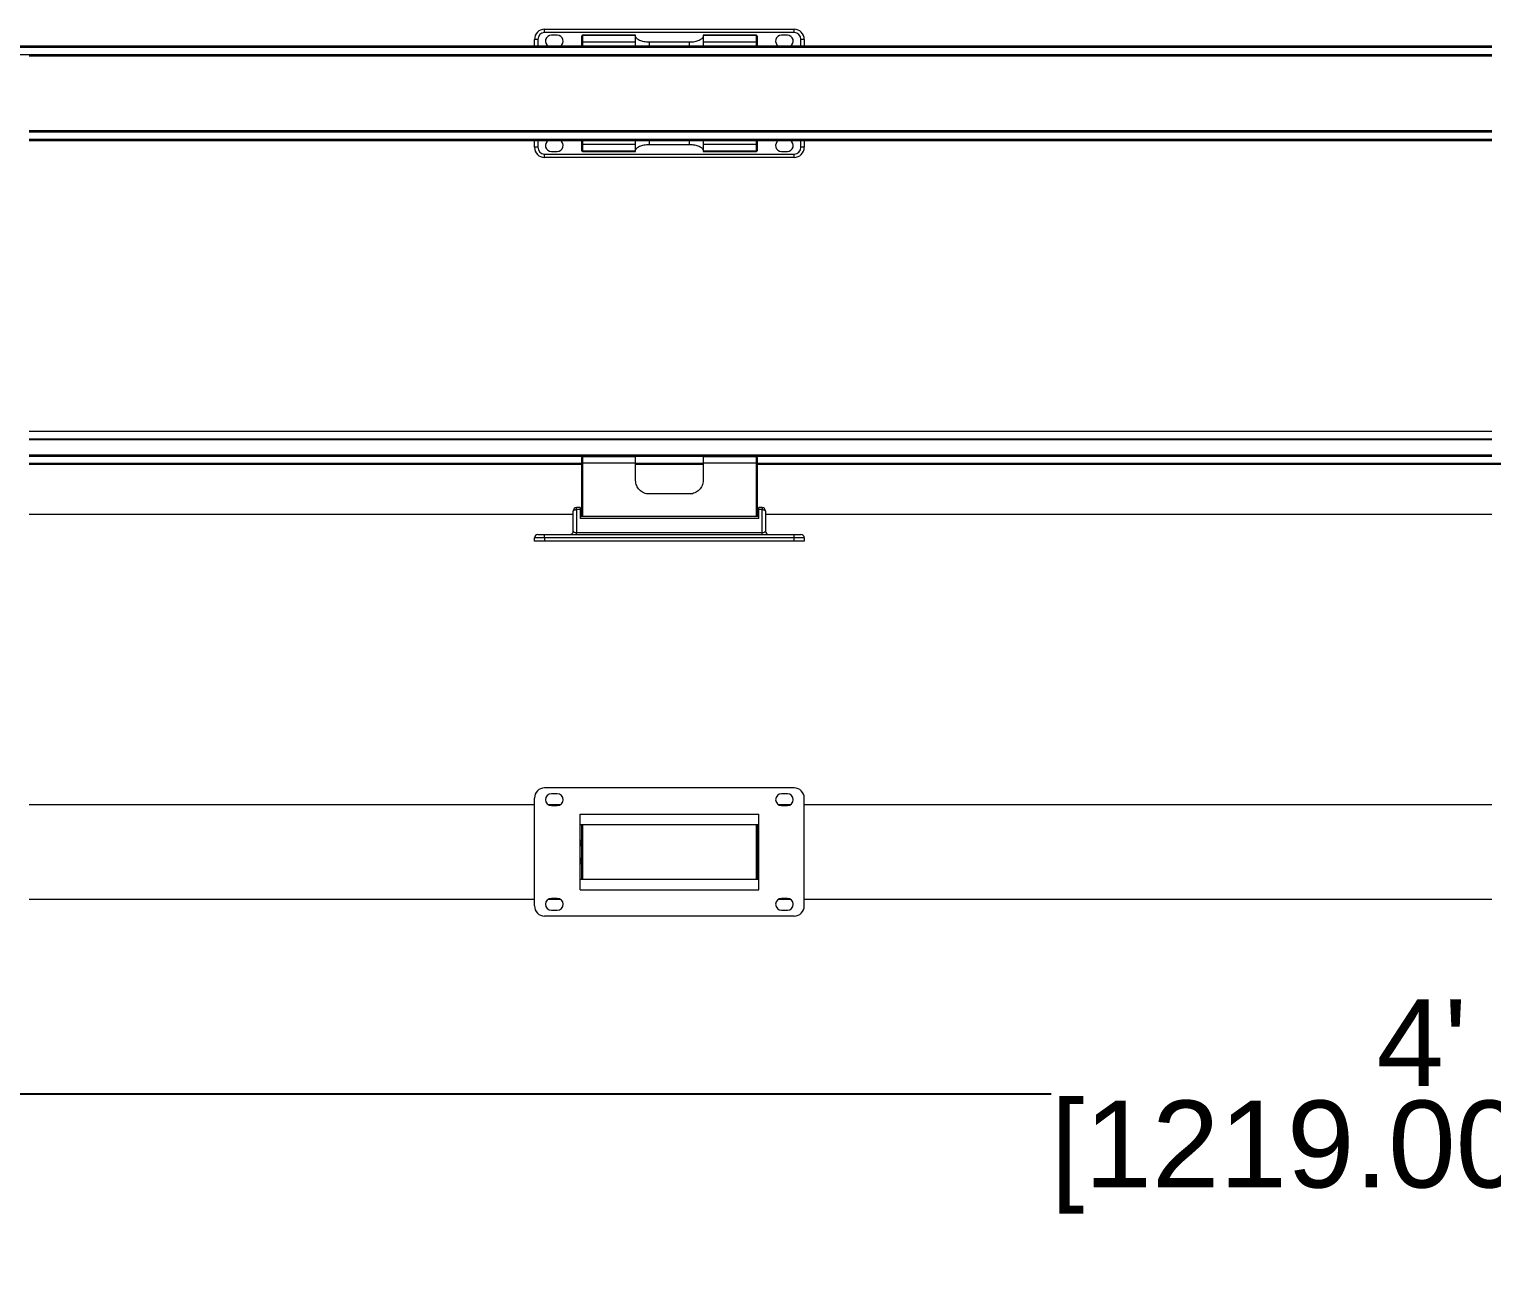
# Model space of a CAD drawing. Header units: inches. Extents: x -3.6 to 56, y -4.2 to 19.1.
# Drawn here: x 11.83 to 28.66, y -0.61 to 13.86 of the extents above; entities that cross this region are included whole.
import ezdxf

# ---------------------------------------------------------------- set-up
doc = ezdxf.new("R2010")
doc.units = ezdxf.units.IN
doc.header["$MEASUREMENT"] = 0
doc.layers.add('DIMENSIONS', color=1, linetype='Continuous')
doc.styles.get("Standard").update_dxf_attribs({"font": 'Arial.ttf'})
doc.dimstyles.new('Big 1IN', dxfattribs={"dimtxt": 1, "dimasz": 1, "dimexe": 0.18, "dimexo": 0.0625, "dimgap": 0.09, "dimtad": 0, "dimtih": 1, "dimtoh": 1, "dimdec": 5, "dimzin": 0, "dimdsep": 46, "dimlunit": 4, "dimtxsty": 'Standard', "dimcen": 0.5, "dimadec": 0, "dimazin": 0, "dimtfac": 1, "dimtdec": 5, "dimtofl": 0, "dimtmove": 0, "dimatfit": 3, "dimfxl": 1, "dimtolj": 1, "dimtzin": 0, "dimarcsym": 0})

# ---------------------------------------------------------------- blocks, each defined once
blk = doc.blocks.new('*D15')
at = {"layer": 'Defpoints', "color": 0, "transparency": 16777216}
for p in [(3.856, 3.913), (51.848, 3.913), (51.848, 1.61)]:
    blk.add_point(p, dxfattribs=at)
at = {"layer": 'DIMENSIONS', "color": 0, "lineweight": -2, "transparency": 16777216}
for p, q in [((3.856, 3.85), (3.856, 1.43)), ((51.848, 3.85), (51.848, 1.43)), ((4.856, 1.61), (23.588, 1.61)), ((50.848, 1.61), (32.117, 1.61))]:
    blk.add_line(p, q, dxfattribs=at)
at = {"layer": 'DIMENSIONS', "color": 0, "transparency": 16777216}
for points in [[(4.856, 1.776), (4.856, 1.443), (3.856, 1.61)], [(50.848, 1.776), (50.848, 1.443), (51.848, 1.61)]]:
    blk.add_solid(points, dxfattribs=at)
at = {"layer": 'DIMENSIONS', "color": 0, "transparency": 16777216, "char_height": 1, "attachment_point": 5}
for s, insert in [("\\A1;4'", (27.852, 2.2)), ('\\A1;[1219.00 mm]', (27.852, 0.883))]:
    blk.add_mtext(s, dxfattribs=dict(at, insert=insert))

msp = doc.modelspace()

# ---------------------------------------------------------------- linework, layer by layer
at = {"color": 7, "linetype": 'Continuous', "lineweight": 15}
for p, q in [((17.759757, 13.817588), (17.759757, 13.856388)), ((17.759757, 13.856388), (20.63092, 13.856388)), ((20.63092, 13.817588), (17.759757, 13.817588)), ((20.63092, 13.817588), (20.63092, 13.856388)), ((11.830534, 13.66239), (5.291683, 13.66239)), ((11.830534, 13.644883), (5.291683, 13.644883)), ((28.656834, 13.66239), (11.830534, 13.66239)), ((28.656834, 13.644883), (11.830534, 13.644883)), ((17.643358, 13.66239), (17.643358, 13.739989)), ((17.682158, 13.739989), (17.643358, 13.739989)), ((17.905255, 13.788489), (17.837356, 13.788489)), ((18.186551, 13.77736), (18.186551, 13.778789)), ((18.186551, 13.707672), (18.186551, 13.77736)), ((18.186551, 13.707672), (18.194311, 13.707672)), ((18.186551, 13.644883), (18.186551, 13.707672)), ((18.807343, 13.786549), (18.194311, 13.786549)), ((18.194311, 13.785103), (18.194311, 13.707672)), ((18.807343, 13.785103), (18.194311, 13.785103)), ((18.807343, 13.707672), (18.194311, 13.707672)), ((18.807343, 13.785103), (18.807343, 13.786549)), ((18.807343, 13.707672), (18.807343, 13.785103)), ((18.807343, 13.644883), (18.807343, 13.707672)), ((19.583333, 13.66239), (18.807343, 13.66239)), ((18.962541, 13.70997), (19.428135, 13.70997)), ((20.196365, 13.786549), (19.583333, 13.786549)), ((19.583333, 13.786549), (19.583333, 13.785103)), ((19.583333, 13.785103), (19.583333, 13.707672)), ((20.196365, 13.785103), (19.583333, 13.785103)), ((20.196365, 13.707672), (19.583333, 13.707672)), ((19.583333, 13.707672), (19.583333, 13.644883)), ((20.196365, 13.707672), (20.196365, 13.785103)), ((20.196365, 13.707672), (20.204125, 13.707672)), ((20.204125, 13.778789), (20.204125, 13.77736)), ((20.204125, 13.77736), (20.204125, 13.707672)), ((20.204125, 13.707672), (20.204125, 13.644883)), ((20.553321, 13.788489), (20.485422, 13.788489)), ((20.747318, 13.739989), (20.708519, 13.739989)), ((20.747318, 13.739989), (20.747318, 13.66239)), ((28.656834, 13.552853), (11.830534, 13.552853)), ((11.830534, 12.685542), (28.656834, 12.685542)), ((11.830534, 12.593511), (28.656834, 12.593511)), ((11.830534, 12.576004), (28.656834, 12.576004)), ((17.643358, 12.498405), (17.643358, 12.576004)), ((17.682158, 12.498405), (17.643358, 12.498405)), ((18.186551, 12.530723), (18.186551, 12.593511)), ((18.186551, 12.530723), (18.194311, 12.530723)), ((18.186551, 12.461035), (18.186551, 12.530723)), ((18.186551, 12.459606), (18.186551, 12.461035)), ((18.807343, 12.530723), (18.194311, 12.530723)), ((18.194311, 12.530723), (18.194311, 12.453292)), ((18.807343, 12.453292), (18.194311, 12.453292)), ((18.194311, 12.451846), (18.807343, 12.451846)), ((18.807343, 12.530723), (18.807343, 12.593511)), ((18.807343, 12.576004), (19.583333, 12.576004)), ((18.807343, 12.453292), (18.807343, 12.530723)), ((18.807343, 12.451846), (18.807343, 12.453292)), ((19.428135, 12.528425), (18.962541, 12.528425)), ((19.583333, 12.593511), (19.583333, 12.530723)), ((20.196365, 12.530723), (19.583333, 12.530723)), ((19.583333, 12.530723), (19.583333, 12.453292)), ((20.196365, 12.453292), (19.583333, 12.453292)), ((19.583333, 12.453292), (19.583333, 12.451846)), ((19.583333, 12.451846), (20.196365, 12.451846)), ((20.196365, 12.530723), (20.204125, 12.530723)), ((20.196365, 12.453292), (20.196365, 12.530723)), ((20.204125, 12.593511), (20.204125, 12.530723)), ((20.204125, 12.530723), (20.204125, 12.461035)), ((20.204125, 12.461035), (20.204125, 12.459606)), ((20.747318, 12.498405), (20.708519, 12.498405)), ((20.747318, 12.576004), (20.747318, 12.498405)), ((17.759757, 12.420806), (20.63092, 12.420806)), ((17.759757, 12.382007), (17.759757, 12.420806)), ((20.63092, 12.382007), (17.759757, 12.382007)), ((17.837356, 12.449906), (17.905255, 12.449906)), ((20.485422, 12.449906), (20.553321, 12.449906)), ((20.63092, 12.382007), (20.63092, 12.420806)), ((28.656834, 9.229072), (11.830534, 9.229072)), ((28.656834, 9.136537), (11.830534, 9.136537)), ((28.656834, 8.949715), (11.830534, 8.949715)), ((18.186551, 8.865071), (18.186551, 8.930316)), ((18.194311, 8.938076), (18.194311, 8.865582)), ((18.807343, 8.938076), (18.194311, 8.938076)), ((18.807343, 8.865582), (18.807343, 8.938076)), ((20.196365, 8.938076), (19.583333, 8.938076)), ((19.583333, 8.938076), (19.583333, 8.865582)), ((20.196365, 8.865582), (20.196365, 8.938076)), ((20.204125, 8.930316), (20.204125, 8.865071)), ((11.830534, 8.856597), (18.186551, 8.856597)), ((18.186551, 8.252039), (18.186551, 8.865071)), ((18.807343, 8.865582), (18.194311, 8.865582)), ((18.807343, 8.666479), (18.807343, 8.865582)), ((18.807343, 8.856597), (19.583333, 8.856597)), ((19.583333, 8.865582), (19.583333, 8.666479)), ((20.196365, 8.865582), (19.583333, 8.865582)), ((20.204125, 8.865071), (20.204125, 8.252039)), ((20.204125, 8.856597), (28.656834, 8.856597)), ((19.428135, 8.511281), (18.962541, 8.511281)), ((11.830534, 8.278484), (18.089552, 8.278484)), ((18.089552, 8.084487), (18.089552, 8.314952)), ((18.167151, 8.353751), (18.128352, 8.353751)), ((18.128352, 8.331349), (18.128352, 8.068089)), ((18.167151, 8.331349), (18.128352, 8.331349)), ((18.167151, 8.353751), (18.167151, 8.331349)), ((18.167151, 8.331349), (18.167151, 8.228729)), ((18.186551, 8.279719), (18.167151, 8.279719)), ((20.223525, 8.251131), (18.167151, 8.251131)), ((20.204125, 8.279719), (20.223525, 8.279719)), ((20.262324, 8.353751), (20.223525, 8.353751)), ((20.223525, 8.331349), (20.223525, 8.353751)), ((20.223525, 8.228729), (20.223525, 8.331349)), ((20.262324, 8.331349), (20.223525, 8.331349)), ((20.262324, 8.068089), (20.262324, 8.331349)), ((20.301124, 8.314952), (20.301124, 8.084487)), ((20.301124, 8.278484), (28.656834, 8.278484)), ((20.223525, 8.228729), (18.167151, 8.228729)), ((17.759757, 8.006888), (17.643358, 8.006888)), ((17.643358, 7.968088), (17.643358, 8.006888)), ((17.759757, 7.968088), (17.643358, 7.968088)), ((17.682158, 8.045687), (17.759757, 8.045687)), ((17.759757, 8.006888), (17.759757, 8.045687)), ((17.759757, 8.045687), (20.63092, 8.045687)), ((20.63092, 8.006888), (17.759757, 8.006888)), ((17.759757, 8.006888), (17.759757, 7.968088)), ((20.63092, 7.968088), (17.759757, 7.968088)), ((18.128352, 8.045687), (18.128352, 8.068089)), ((18.128352, 8.068089), (20.262324, 8.068089)), ((20.262324, 8.045687), (20.262324, 8.068089)), ((20.63092, 8.006888), (20.63092, 8.045687)), ((20.63092, 8.045687), (20.708519, 8.045687)), ((20.747318, 8.006888), (20.63092, 8.006888)), ((20.63092, 7.968088), (20.63092, 8.006888)), ((20.747318, 7.968088), (20.63092, 7.968088)), ((20.747318, 8.006888), (20.747318, 7.968088)), ((20.63092, 5.130184), (17.759757, 5.130184)), ((17.905255, 5.062285), (17.837356, 5.062285)), ((20.553321, 5.062285), (20.485422, 5.062285)), ((17.643358, 4.936186), (11.830534, 4.936186)), ((17.643358, 4.936186), (11.830534, 4.936186)), ((17.643358, 3.772201), (17.643358, 5.013785)), ((17.940228, 4.936186), (17.802382, 4.936186)), ((17.940228, 4.936186), (17.802382, 4.936186)), ((17.837356, 4.926487), (17.905255, 4.926487)), ((20.588294, 4.936186), (20.450448, 4.936186)), ((20.588294, 4.936186), (20.450448, 4.936186)), ((20.485422, 4.926487), (20.553321, 4.926487)), ((20.747318, 3.772201), (20.747318, 5.013785)), ((28.656834, 4.936186), (20.747318, 4.936186)), ((18.167151, 3.957436), (18.167151, 4.828551)), ((18.167151, 4.828551), (20.223525, 4.828551)), ((20.223525, 3.957436), (20.223525, 4.828551)), ((20.223525, 4.707125), (18.167151, 4.707125)), ((18.186551, 4.078862), (18.186551, 4.707125)), ((20.204125, 4.707125), (20.204125, 4.078862)), ((18.167151, 4.528792), (18.186551, 4.528792)), ((20.204125, 4.528792), (20.223525, 4.528792)), ((18.186551, 4.257195), (18.167151, 4.257195)), ((20.223525, 4.257195), (20.204125, 4.257195)), ((18.167151, 4.078862), (20.223525, 4.078862)), ((18.167151, 3.957436), (20.223525, 3.957436)), ((11.830534, 3.8498), (17.643358, 3.8498)), ((11.830534, 3.8498), (17.643358, 3.8498)), ((17.802382, 3.8498), (17.940228, 3.8498)), ((17.802382, 3.8498), (17.940228, 3.8498)), ((17.905255, 3.8595), (17.837356, 3.8595)), ((17.837356, 3.723702), (17.905255, 3.723702)), ((20.450448, 3.8498), (20.588294, 3.8498)), ((20.450448, 3.8498), (20.588294, 3.8498)), ((20.553321, 3.8595), (20.485422, 3.8595)), ((20.485422, 3.723702), (20.553321, 3.723702)), ((20.747318, 3.8498), (28.656834, 3.8498)), ((20.63092, 3.655803), (17.759757, 3.655803))]:
    msp.add_line(p, q, dxfattribs=at)
at = {"color": 8, "linetype": 'Continuous', "lineweight": 15}
for p, q in [((11.830534, 13.661691), (28.656834, 13.661691)), ((28.656834, 13.653941), (11.830534, 13.653941)), ((28.656834, 13.64463), (11.830534, 13.64463)), ((17.682158, 13.739989), (17.682158, 13.66239)), ((18.194311, 13.786549), (18.194311, 13.785103)), ((18.194311, 13.707672), (18.194311, 13.644883)), ((18.807343, 13.661691), (19.583333, 13.661691)), ((19.583333, 13.653941), (18.807343, 13.653941)), ((18.962541, 13.70997), (18.962541, 13.66239)), ((19.428135, 13.66239), (19.428135, 13.70997)), ((20.196365, 13.785103), (20.196365, 13.786549)), ((20.196365, 13.644883), (20.196365, 13.707672)), ((20.708519, 13.66239), (20.708519, 13.739989)), ((5.291683, 13.564164), (11.830534, 13.564164)), ((11.830534, 13.564164), (28.656834, 13.564164)), ((28.656834, 13.548016), (11.830534, 13.548016)), ((11.830534, 12.690378), (28.656834, 12.690378)), ((28.656834, 12.674231), (11.830534, 12.674231)), ((11.830534, 12.593765), (28.656834, 12.593765)), ((11.830534, 12.584454), (28.656834, 12.584454)), ((28.656834, 12.576704), (11.830534, 12.576704)), ((17.682158, 12.576004), (17.682158, 12.498405)), ((18.194311, 12.593511), (18.194311, 12.530723)), ((18.194311, 12.453292), (18.194311, 12.451846)), ((18.807343, 12.584454), (19.583333, 12.584454)), ((19.583333, 12.576704), (18.807343, 12.576704)), ((18.962541, 12.576004), (18.962541, 12.528425)), ((19.428135, 12.528425), (19.428135, 12.576004)), ((20.196365, 12.530723), (20.196365, 12.593511)), ((20.196365, 12.451846), (20.196365, 12.453292)), ((20.708519, 12.498405), (20.708519, 12.576004)), ((11.830534, 9.145199), (28.656834, 9.145199)), ((28.656834, 9.133227), (11.830534, 9.133227)), ((11.830534, 8.959443), (28.656834, 8.959443)), ((28.656834, 8.941955), (11.830534, 8.941955)), ((11.830534, 8.864356), (18.186551, 8.864356)), ((18.186551, 8.84923), (11.830534, 8.84923)), ((18.194311, 8.865582), (18.194311, 8.251131)), ((18.807343, 8.864356), (19.583333, 8.864356)), ((19.583333, 8.84923), (18.807343, 8.84923)), ((20.196365, 8.251131), (20.196365, 8.865582)), ((20.204125, 8.864356), (28.656834, 8.864356)), ((28.656834, 8.84923), (20.204125, 8.84923)), ((28.656834, 8.864356), (38.03184, 8.864356)), ((38.03184, 8.84923), (28.656834, 8.84923)), ((18.128352, 8.331349), (18.128352, 8.353751)), ((20.262324, 8.353751), (20.262324, 8.331349)), ((18.194311, 4.707125), (18.194311, 4.078862)), ((20.196365, 4.078862), (20.196365, 4.707125)), ((18.186551, 4.522695), (18.167151, 4.522695)), ((18.167151, 4.505046), (18.186551, 4.505046)), ((18.186551, 4.499255), (18.167151, 4.499255)), ((18.167151, 4.49335), (18.186551, 4.49335)), ((18.186551, 4.480062), (18.167151, 4.480062)), ((18.167151, 4.469929), (18.186551, 4.469929)), ((18.186551, 4.462972), (18.167151, 4.462972)), ((20.223525, 4.522695), (20.204125, 4.522695)), ((20.204125, 4.505046), (20.223525, 4.505046)), ((20.223525, 4.499255), (20.204125, 4.499255)), ((20.204125, 4.49335), (20.223525, 4.49335)), ((20.223525, 4.480062), (20.204125, 4.480062)), ((20.204125, 4.469929), (20.223525, 4.469929)), ((20.223525, 4.462972), (20.204125, 4.462972)), ((18.167151, 4.323015), (18.186551, 4.323015)), ((18.186551, 4.316058), (18.167151, 4.316058)), ((18.167151, 4.305924), (18.186551, 4.305924)), ((18.186551, 4.292637), (18.167151, 4.292637)), ((18.167151, 4.286731), (18.186551, 4.286731)), ((18.186551, 4.280941), (18.167151, 4.280941)), ((18.167151, 4.263292), (18.186551, 4.263292)), ((20.204125, 4.323015), (20.223525, 4.323015)), ((20.223525, 4.316058), (20.204125, 4.316058)), ((20.204125, 4.305924), (20.223525, 4.305924)), ((20.223525, 4.292637), (20.204125, 4.292637)), ((20.204125, 4.286731), (20.223525, 4.286731)), ((20.223525, 4.280941), (20.204125, 4.280941)), ((20.204125, 4.263292), (20.223525, 4.263292))]:
    msp.add_line(p, q, dxfattribs=at)
at = {"color": 7, "linetype": 'Continuous', "lineweight": 15, "flags": 128}
for points in [[(18.089552, 8.314952), (18.090298, 8.318151), (18.092506, 8.321227), (18.096091, 8.324061), (18.100917, 8.326546), (18.106796, 8.328585), (18.113504, 8.330101), (18.120783, 8.331034), (18.128352, 8.331349)], [(20.262324, 8.331349), (20.269894, 8.331034), (20.277172, 8.330101), (20.28388, 8.328585), (20.28976, 8.326546), (20.294585, 8.324061), (20.29817, 8.321227), (20.300378, 8.318151), (20.301124, 8.314952)]]:
    msp.add_lwpolyline(points, dxfattribs=at)
at = {"color": 7, "linetype": 'Continuous', "lineweight": 15}
for centre, radius, start, end in [((17.759757, 13.739989), 0.116398, 90, 180), ((17.759757, 13.739989), 0.077599, 90, 180), ((20.63092, 13.739989), 0.116398, 0, 90), ((20.63092, 13.739989), 0.077599, 0, 90), ((17.837356, 13.72059), 0.067899, 90, 238.9972809), ((17.905255, 13.72059), 0.067899, 301.0027191, 90), ((18.194311, 13.778789), 0.00776, 90, 180), ((18.194303, 13.777351), 0.007752, 89.938459, 179.9370751), ((20.196365, 13.778789), 0.00776, 0, 90), ((20.196374, 13.777351), 0.007752, 0.0629249, 90.061541), ((20.485421, 13.72059), 0.067899, 90, 238.9972809), ((20.553321, 13.72059), 0.067899, 301.0027191, 90), ((17.759757, 12.498405), 0.116398, 180, 270), ((17.759757, 12.498405), 0.077599, 180, 270), ((17.837356, 12.517805), 0.067899, 121.0027191, 270), ((17.905255, 12.517805), 0.067899, 270, 58.9972809), ((18.194303, 12.461043), 0.007752, 180.0629249, 270.061541), ((18.194311, 12.459606), 0.00776, 180, 270), ((20.196374, 12.461043), 0.007752, 269.938459, 359.9370751), ((20.196365, 12.459606), 0.00776, 270, 0), ((20.485421, 12.517805), 0.067899, 121.0027191, 270), ((20.553321, 12.517805), 0.067899, 270, 58.9972809), ((20.63092, 12.498405), 0.077599, 270, 0), ((20.63092, 12.498405), 0.116398, 270, 0), ((18.194311, 8.930316), 0.00776, 90, 180), ((20.196365, 8.930316), 0.00776, 0, 90), ((18.19238, 8.835711), 0.029933, 86.3001593, 101.227893), ((20.198297, 8.835711), 0.029933, 78.772107, 93.6998407), ((18.128352, 8.314952), 0.038799, 90, 180), ((20.262324, 8.314952), 0.038799, 0, 90), ((18.050753, 8.084487), 0.038799, 270, 0), ((20.339923, 8.084487), 0.038799, 180, 270), ((17.682158, 8.006888), 0.038799, 90, 180), ((20.708519, 8.006888), 0.038799, 0, 90), ((17.759757, 5.013785), 0.116398, 90, 180), ((17.837356, 4.994386), 0.067899, 90, 270), ((17.905255, 4.994386), 0.067899, 270, 90), ((20.485421, 4.994386), 0.067899, 90, 270), ((20.553321, 4.994386), 0.067899, 270, 90), ((20.63092, 5.013785), 0.116398, 0, 90), ((17.759757, 3.772201), 0.116398, 180, 270), ((17.837356, 3.791601), 0.067899, 90, 270), ((17.905255, 3.791601), 0.067899, 270, 90), ((20.485421, 3.791601), 0.067899, 90, 270), ((20.553321, 3.791601), 0.067899, 270, 90), ((20.63092, 3.772201), 0.116398, 270, 0)]:
    msp.add_arc(centre, radius, start, end, dxfattribs=at)
for centre, major_axis, start_param, end_param in [((18.128352, 8.084487), (0.038799, 0), 3.141592654, 4.71238898), ((20.262324, 8.084487), (-0.038799, 0), 1.570796327, 3.141592654)]:
    msp.add_ellipse(centre, major_axis=major_axis, ratio=0.422618262, start_param=start_param, end_param=end_param, dxfattribs=at)
for points in [[(18.807343, 13.768252), (18.807343, 13.765791), (18.808356, 13.763128), (18.812259, 13.757437), (18.815187, 13.754378), (18.822817, 13.748089), (18.827467, 13.744886), (18.838413, 13.738465), (18.844784, 13.735217), (18.858792, 13.729073), (18.866448, 13.726155), (18.883142, 13.720792), (18.892239, 13.718346), (18.911054, 13.714341), (18.920865, 13.712747), (18.941375, 13.710548), (18.951942, 13.70997), (18.962541, 13.70997)], [(19.428135, 13.70997), (19.438721, 13.70997), (19.449093, 13.710536), (19.469436, 13.712696), (19.479502, 13.714318), (19.498399, 13.718335), (19.507318, 13.720728), (19.524147, 13.726124), (19.531877, 13.72907), (19.545868, 13.735206), (19.552218, 13.73844), (19.563206, 13.744883), (19.567846, 13.748082), (19.575439, 13.754334), (19.578395, 13.757408), (19.582322, 13.763126), (19.583333, 13.765793), (19.583333, 13.768252)], [(18.962541, 12.528425), (18.951955, 12.528425), (18.941583, 12.527858), (18.92124, 12.525698), (18.911175, 12.524077), (18.892277, 12.52006), (18.883358, 12.517666), (18.866529, 12.512271), (18.858799, 12.509324), (18.844808, 12.503189), (18.838458, 12.499955), (18.82747, 12.493511), (18.82283, 12.490313), (18.815237, 12.484061), (18.812281, 12.480986), (18.808355, 12.475269), (18.807343, 12.472602), (18.807343, 12.470143)], [(19.583333, 12.470143), (19.583333, 12.472604), (19.58232, 12.475267), (19.578417, 12.480958), (19.575489, 12.484016), (19.567859, 12.490306), (19.563209, 12.493508), (19.552263, 12.49993), (19.545892, 12.503178), (19.531884, 12.509322), (19.524228, 12.512239), (19.507534, 12.517602), (19.498437, 12.520049), (19.479622, 12.524054), (19.469811, 12.525648), (19.449301, 12.527847), (19.438735, 12.528425), (19.428135, 12.528425)], [(18.962541, 8.511281), (18.951955, 8.511281), (18.941583, 8.512353), (18.92124, 8.516518), (18.911175, 8.519668), (18.892277, 8.527717), (18.883358, 8.532612), (18.866529, 8.544119), (18.858799, 8.550618), (18.844808, 8.564867), (18.838458, 8.572727), (18.82747, 8.589396), (18.82283, 8.598166), (18.815237, 8.616605), (18.812281, 8.626356), (18.808355, 8.646122), (18.807343, 8.656197), (18.807343, 8.666479)], [(19.583333, 8.666479), (19.583333, 8.656187), (19.58232, 8.646131), (19.578417, 8.62645), (19.575489, 8.616741), (19.567859, 8.598184), (19.563209, 8.589405), (19.552263, 8.57279), (19.545892, 8.564894), (19.531884, 8.550623), (19.524228, 8.544189), (19.507534, 8.532746), (19.498437, 8.527739), (19.479622, 8.519714), (19.469811, 8.516615), (19.449301, 8.512375), (19.438735, 8.511281), (19.428135, 8.511281)]]:
    msp.add_open_spline(points, degree=3, knots=[0, 0, 0, 0, 0.125, 0.125, 0.25, 0.25, 0.375, 0.375, 0.5, 0.5, 0.625, 0.625, 0.75, 0.75, 0.875, 0.875, 1, 1, 1, 1], dxfattribs=at)

# ---------------------------------------------------------------- dimensions: what is measured, and where the dimension line sits
at = {"layer": 'DIMENSIONS'}
dim = msp.add_linear_dim(base=(51.848228, 1.609789), p1=(3.856102, 3.91272), p2=(51.848228, 3.91272), dimstyle='Big 1IN', override={"dimpost": '\\X'}, dxfattribs=at)
dim.commit()
dim.dimension.update_dxf_attribs({"geometry": '*D15', "text_midpoint": (27.852165, 1.609789), "dimtype": 160})

doc.saveas('drawing.dxf')
